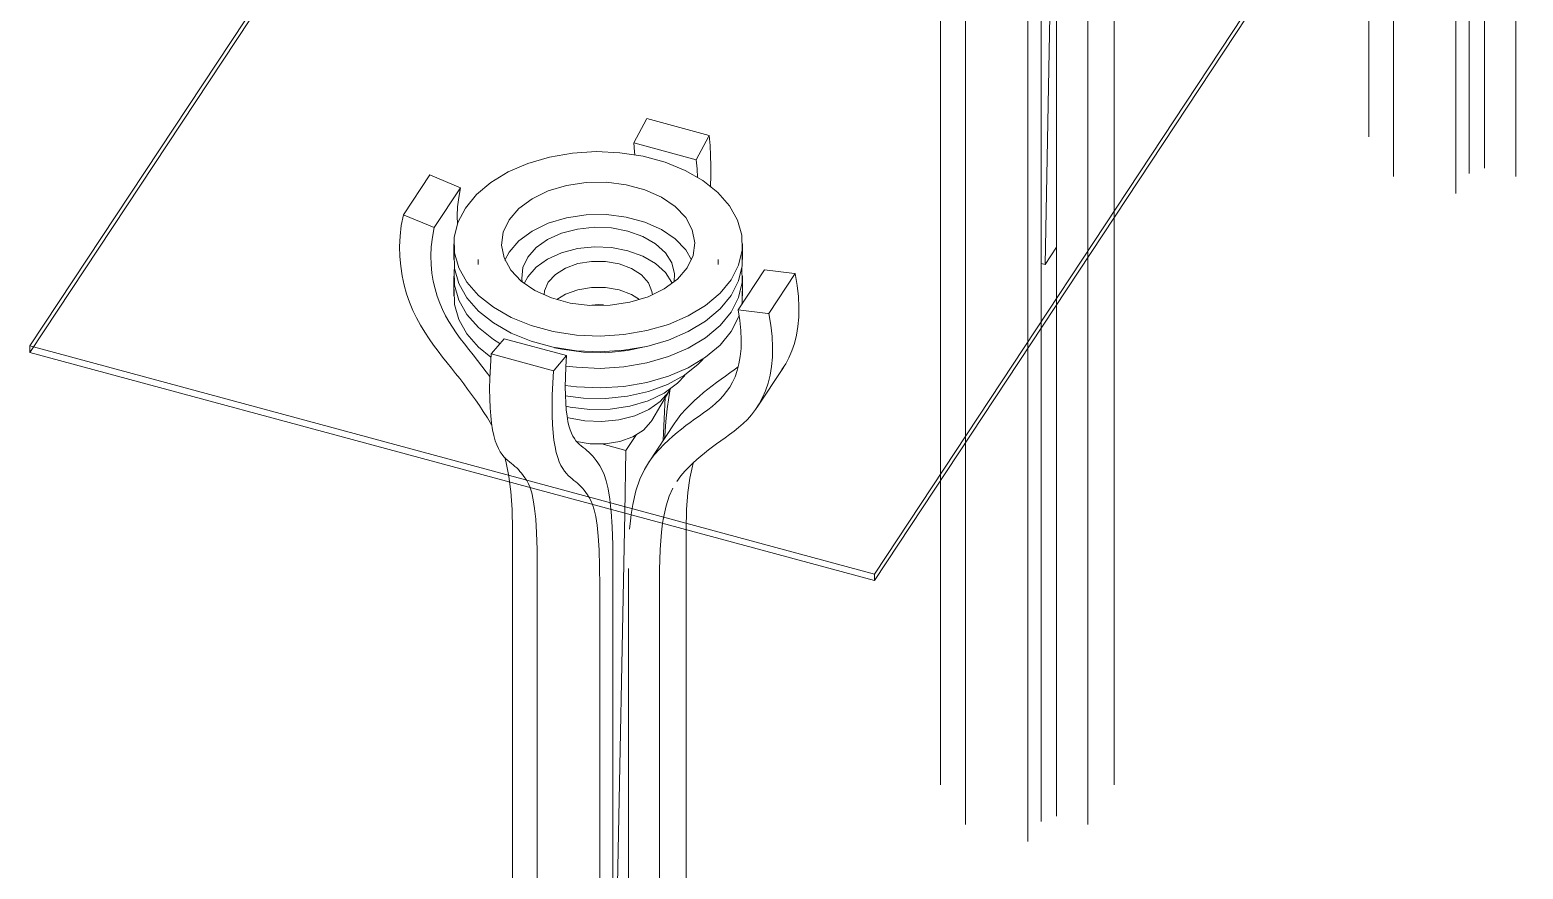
# Model space of a CAD drawing. Header units: millimetres. Extents: x -40531 to 31993, y -28732 to 45416.
# Drawn here: x -8561 to -4163, y -25529 to -23058 of the extents above; entities that cross this region are included whole.
import ezdxf

# ---------------------------------------------------------------- set-up
doc = ezdxf.new("R2010")
doc.units = ezdxf.units.MM
doc.layers.add('A-GENM', color=13, linetype='Continuous', lineweight=9)
doc.layers.add('A-GLAZ-CURT', color=52, linetype='Continuous', lineweight=9)

# ---------------------------------------------------------------- blocks, each defined once
blk = doc.blocks.new('Family8 - COLUMN-V28-3D Section')
at = {"layer": 'A-GENM'}
for p, q in [((-4185.1, -23490), (-4185.1, -21820.8)), ((-4277.2, -23465.2), (-4277.2, -21960.2)), ((-4322.5, -23480.7), (-4322.5, -22028.7)), ((-4361.4, -22087.5), (-4361.4, -23539.6)), ((-4545.3, -23490), (-4545.3, -22365.8)), ((-4618.2, -22476.2), (-4618.2, -23373.1))]:
    blk.add_line(p, q, dxfattribs=at)
blk = doc.blocks.new('Family8 - COLUMN-V29-3D Section')
at = {"layer": 'A-GENM'}
for p, q in [((-5571.6, -23748.8), (-5545, -22388.5)), ((-5879, -22622.5), (-5879, -24383.8)), ((-5368.1, -22621.9), (-5368.1, -23610.8)), ((-5583.2, -23936.3), (-5583.2, -22730.2)), ((-5537.9, -23867.8), (-5537.9, -22736.3)), ((-5806.1, -24273.5), (-5806.1, -22739.4)), ((-5445.8, -23728.4), (-5445.8, -22739.5)), ((-5622.1, -22789.1), (-5622.1, -23995.2)), ((-5368.1, -23610.8), (-5368.1, -25280.1)), ((-5537.9, -23697.9), (-5571.6, -23748.8)), ((-5571.6, -23748.8), (-5583.2, -23745.6)), ((-5445.8, -25397.7), (-5445.8, -23728.4)), ((-5537.9, -25372.8), (-5537.9, -23867.8)), ((-5583.2, -25388.4), (-5583.2, -23936.3)), ((-5622.1, -23995.2), (-5622.1, -25447.2)), ((-5806.1, -25397.6), (-5806.1, -24273.5)), ((-5879, -24383.8), (-5879, -25280.7))]:
    blk.add_line(p, q, dxfattribs=at)
blk = doc.blocks.new('Family8 - COLUMN-V30-3D Section')
at = {"layer": 'A-GENM'}
for p, q in [((-6782.7, -23390.5), (-6745.5, -23321.2)), ((-6745.5, -23321.2), (-6744.4, -23319.1)), ((-6560.5, -23368.8), (-6744.4, -23319.1)), ((-6782.7, -23390.5), (-6598.8, -23440.1)), ((-6561.6, -23370.8), (-6598.8, -23440.1)), ((-6560.5, -23368.8), (-6561.6, -23370.8)), ((-7383.7, -23484.7), (-7461.4, -23602.2)), ((-7383.7, -23484.7), (-7381.1, -23485.7)), ((-7381.1, -23485.7), (-7293, -23522.5)), ((-7370.7, -23640.1), (-7293, -23522.5)), ((-7458.8, -23603.3), (-7461.4, -23602.2)), ((-7370.7, -23640.1), (-7458.8, -23603.3)), ((-7312.3, -23687.9), (-7312.3, -23734)), ((-6462.8, -23734), (-6462.8, -23687.9)), ((-7241.1, -23734), (-7241.1, -23748.9)), ((-7162.4, -23735.8), (-7149.7, -23712.2)), ((-6534, -23748.9), (-6534, -23734)), ((-7312.3, -23782.9), (-7312.3, -23840.7)), ((-7105.7, -23804.4), (-7095.2, -23784.6)), ((-6397.9, -23764.2), (-6475.6, -23881.8)), ((-6462.8, -23840.7), (-6462.8, -23782.9)), ((-6397.9, -23764.2), (-6309.8, -23775)), ((-6384.9, -23892.9), (-6307.2, -23775.3)), ((-6309.8, -23775), (-6307.2, -23775.3)), ((-6387.5, -23892.6), (-6475.6, -23881.8)), ((-6384.9, -23892.9), (-6387.5, -23892.6)), ((-7201.6, -24010.3), (-7164.4, -23967)), ((-6980.5, -24016.6), (-7164.4, -23967)), ((-7202.7, -24011.6), (-7201.6, -24010.3)), ((-7202.7, -24011.6), (-7018.8, -24061.2)), ((-6980.5, -24016.6), (-7017.7, -24060)), ((-6419.3, -24169), (-6341.6, -24051.4)), ((-7017.7, -24060), (-7018.8, -24061.2)), ((-6729.6, -24208), (-6676.6, -24118.1)), ((-6689.9, -24140.4), (-6695.7, -24265.7)), ((-6674.1, -24113.6), (-6679.9, -24123.4)), ((-6662.1, -24214.7), (-6739.8, -24332.3)), ((-6729.6, -24208), (-6732.1, -24211.9)), ((-6805.7, -24296.1), (-6774.5, -24248.9)), ((-6876.8, -24276.9), (-6805.7, -24296.1)), ((-6809.3, -24480.6), (-6805.7, -24296.1)), ((-6832.3, -25656.4), (-6809.3, -24480.6)), ((-7139.7, -24530.1), (-7139.7, -27188.3)), ((-6628.9, -24529.5), (-6628.9, -27187.7)), ((-7066.8, -27305.2), (-7066.8, -24647)), ((-6844, -27296), (-6844, -24637.8)), ((-6798.7, -27280.4), (-6798.7, -24643.9)), ((-6706.6, -27305.3), (-6706.6, -24647.1)), ((-6882.9, -24696.7), (-6882.9, -27354.9))]:
    blk.add_line(p, q, dxfattribs=at)
for points in [[(-6779.9, -23426.2, 0), (-6780.5, -23417, 0), (-6782.7, -23390.5, 0)], [(-6557.2, -23517.7, 0), (-6556.1, -23487.8, 0), (-6555.8, -23457.9, 0), (-6556.4, -23428, 0), (-6558, -23398.2, 0), (-6560.5, -23368.8, 0)], [(-7278.8, -23582.3, 0), (-7246.3, -23542.5, 0), (-7203.9, -23506.8, 0), (-7153, -23476, 0), (-7094.8, -23450.9, 0), (-7030.9, -23432.4, 0), (-6963.2, -23420.8, 0), (-6893.3, -23416.4, 0), (-6823.4, -23419.5, 0), (-6755.1, -23430, 0), (-6690.5, -23447.4, 0), (-6631.3, -23471.4, 0), (-6579, -23501.3, 0), (-6535.2, -23536.3, 0), (-6500.9, -23575.5, 0), (-6477.3, -23617.7, 0), (-6464.8, -23661.8, 0), (-6463.8, -23706.6, 0), (-6474.4, -23750.9, 0), (-6496.3, -23793.5, 0)], [(-6598.8, -23440.1, 0), (-6596.5, -23466.6, 0), (-6595.3, -23492, 0)], [(-7293, -23522.5, 0), (-7298.3, -23551, 0), (-7301.5, -23578.7, 0), (-7302.6, -23605.6, 0), (-7301.9, -23630.1, 0)], [(-7149.7, -23617.1, 0), (-7121, -23583.8, 0), (-7082, -23555.1, 0), (-7034.5, -23532.1, 0), (-6980.7, -23516, 0), (-6922.7, -23507.4, 0), (-6863.2, -23506.7, 0), (-6804.8, -23513.8, 0), (-6750, -23528.6, 0), (-6701.2, -23550.4, 0), (-6660.5, -23578.2, 0), (-6629.8, -23610.7, 0), (-6610.3, -23646.7, 0), (-6603, -23684.4, 0), (-6608.1, -23722.3, 0), (-6625.4, -23758.7, 0)], [(-7461.4, -23602.2, 0), (-7467.4, -23633.8, 0), (-7471, -23664.9, 0), (-7472.4, -23695.3, 0), (-7471.7, -23725, 0), (-7469.2, -23753.9, 0), (-7464.9, -23782, 0), (-7459, -23809, 0), (-7451.7, -23835, 0), (-7443, -23859.9, 0), (-7433.2, -23883.6, 0), (-7422.4, -23906.1, 0), (-7410.7, -23927.6, 0), (-7398.3, -23948, 0), (-7385.5, -23967.5, 0), (-7372.3, -23986.2, 0), (-7359, -24004.1, 0), (-7345.7, -24021.3, 0), (-7332.6, -24037.8, 0), (-7319.8, -24053.8, 0), (-7307.4, -24069.4, 0), (-7295.4, -24084.7, 0), (-7283.6, -24099.9, 0), (-7272.1, -24115.3, 0), (-7260.6, -24130.9, 0), (-7249.1, -24147.1, 0), (-7237.6, -24163.9, 0), (-7225.9, -24181.6, 0), (-7214, -24200.4, 0), (-7201.9, -24220.6, 0), (-7200.6, -24223, 0)], [(-6496.3, -23793.5, 0), (-6528.8, -23833.3, 0), (-6571.1, -23869, 0), (-6622.1, -23899.8, 0), (-6680.3, -23924.9, 0), (-6744.1, -23943.4, 0), (-6811.9, -23955, 0), (-6881.7, -23959.4, 0), (-6951.7, -23956.3, 0), (-7019.9, -23945.8, 0), (-7084.6, -23928.4, 0), (-7143.8, -23904.4, 0), (-7196.1, -23874.5, 0), (-7239.9, -23839.5, 0), (-7274.1, -23800.3, 0), (-7297.8, -23758.1, 0), (-7310.3, -23714, 0), (-7311.3, -23669.2, 0), (-7300.7, -23624.9, 0), (-7278.8, -23582.3, 0)], [(-7149.7, -23712.2, 0), (-7121, -23678.9, 0), (-7082, -23650.1, 0), (-7034.5, -23627.2, 0), (-6980.7, -23611, 0), (-6922.7, -23602.4, 0), (-6863.2, -23601.7, 0), (-6804.8, -23608.9, 0), (-6750, -23623.7, 0), (-6701.2, -23645.4, 0), (-6660.5, -23673.2, 0), (-6629.8, -23705.8, 0), (-6613.1, -23734.7, 0)], [(-7206.5, -24078.1, 0), (-7217, -24064.4, 0), (-7229.9, -24047.9, 0), (-7242.8, -24031.5, 0), (-7256, -24015, 0), (-7269, -23998.6, 0), (-7281.7, -23982.4, 0), (-7294, -23966.3, 0), (-7305.7, -23950.1, 0), (-7316.8, -23933.6, 0), (-7327.3, -23916.8, 0), (-7337.1, -23899.4, 0), (-7346.2, -23881.3, 0), (-7354.4, -23862.3, 0), (-7361.7, -23842.2, 0), (-7368.1, -23820.7, 0), (-7373.3, -23797.9, 0), (-7377.2, -23774.1, 0), (-7379.6, -23749.1, 0), (-7380.3, -23723.1, 0), (-7379.2, -23696.3, 0), (-7376, -23668.5, 0), (-7370.7, -23640.1, 0)], [(-6625.4, -23758.7, 0), (-6654.1, -23792, 0), (-6693.1, -23820.7, 0), (-6740.5, -23843.7, 0), (-6794.4, -23859.8, 0), (-6852.4, -23868.4, 0), (-6911.8, -23869.1, 0), (-6970.3, -23862, 0), (-7025.1, -23847.2, 0), (-7073.9, -23825.4, 0), (-7114.5, -23797.6, 0), (-7145.3, -23765.1, 0), (-7164.7, -23729.1, 0), (-7172.1, -23691.4, 0), (-7167, -23653.5, 0), (-7149.7, -23617.1, 0)], [(-7095.2, -23726.9, 0), (-7070.4, -23698.8, 0), (-7036.5, -23674.9, 0), (-6995.2, -23656.4, 0), (-6948.4, -23644.2, 0), (-6898.6, -23639.1, 0), (-6848.2, -23641.1, 0), (-6799.8, -23650.2, 0), (-6755.8, -23666, 0), (-6718.4, -23687.7, 0), (-6689.5, -23714.1, 0), (-6670.5, -23744, 0), (-6662.4, -23775.9, 0), (-6663.7, -23799.6, 0)], [(-7095.2, -23784.6, 0), (-7070.4, -23756.5, 0), (-7036.5, -23732.6, 0), (-6995.2, -23714.1, 0), (-6948.4, -23701.9, 0), (-6898.6, -23696.8, 0), (-6848.2, -23698.8, 0), (-6799.8, -23707.9, 0), (-6755.8, -23723.7, 0), (-6718.4, -23745.4, 0), (-6689.5, -23771.8, 0), (-6670.5, -23801.7, 0), (-6669.7, -23803.7, 0)], [(-7311.3, -23715.3, 0), (-7310.3, -23760.2, 0), (-7297.8, -23804.3, 0), (-7274.1, -23846.5, 0), (-7239.9, -23885.6, 0), (-7196.1, -23920.6, 0), (-7143.8, -23950.5, 0), (-7084.6, -23974.5, 0), (-7019.9, -23992, 0), (-6951.7, -24002.4, 0), (-6881.7, -24005.5, 0), (-6811.9, -24001.2, 0), (-6744.1, -23989.6, 0), (-6680.3, -23971, 0), (-6622.1, -23946, 0), (-6571.1, -23915.2, 0), (-6528.8, -23879.4, 0), (-6496.3, -23839.7, 0)], [(-7111.2, -23800.9, 0), (-7112.7, -23790, 0), (-7109.5, -23757.8, 0), (-7095.2, -23726.9, 0)], [(-7034.6, -23801, 0), (-7013.5, -23778, 0), (-6983.8, -23759.3, 0), (-6947.6, -23746.1, 0), (-6907.3, -23739.4, 0), (-6865.6, -23739.6, 0), (-6825.4, -23746.7, 0), (-6789.5, -23760.2, 0), (-6760.2, -23779.1, 0), (-6739.7, -23802.3, 0), (-6729.2, -23828, 0), (-6728, -23837.7, 0)], [(-6496.3, -23839.7, 0), (-6474.4, -23797.1, 0), (-6463.8, -23752.8, 0), (-6463.3, -23720.6, 0)], [(-7177.2, -23981.5, 0), (-7196.1, -23969.5, 0), (-7239.9, -23934.5, 0), (-7274.1, -23895.4, 0), (-7297.8, -23853.2, 0), (-7310.3, -23809.1, 0), (-7311.3, -23764.2, 0), (-7310.8, -23760.1, 0)], [(-6464.8, -23756.8, 0), (-6463.8, -23801.7, 0), (-6474.4, -23846, 0), (-6496.3, -23888.6, 0)], [(-6307.2, -23775.3, 0), (-6301.2, -23810.2, 0), (-6297.6, -23843.2, 0), (-6296.2, -23874.4, 0), (-6296.9, -23903.7, 0), (-6299.4, -23931.3, 0), (-6303.7, -23957, 0), (-6309.6, -23980.8, 0), (-6316.9, -24002.9, 0), (-6325.6, -24023.1, 0), (-6335.4, -24041.4, 0), (-6346.3, -24058.1, 0)], [(-7204, -24021.7, 0), (-7239.9, -23992.2, 0), (-7274.1, -23953.1, 0), (-7297.8, -23910.9, 0), (-7310.3, -23866.8, 0), (-7311.3, -23821.9, 0)], [(-7047.1, -23837.5, 0), (-7045.6, -23826.6, 0), (-7034.6, -23801, 0)], [(-7008.9, -23851.4, 0), (-6983.8, -23836.2, 0), (-6947.6, -23823.1, 0), (-6907.3, -23816.3, 0), (-6865.6, -23816.5, 0), (-6825.4, -23823.6, 0), (-6789.5, -23837.1, 0), (-6766.3, -23851.2, 0)], [(-6463.3, -23827.2, 0), (-6463.8, -23859.4, 0), (-6464.7, -23866.6, 0)], [(-6906.7, -23868.2, 0), (-6887, -23866.7, 0), (-6871.8, -23867.7, 0)], [(-6496.3, -23888.6, 0), (-6528.8, -23928.3, 0), (-6571.1, -23964.1, 0), (-6622.1, -23994.9, 0), (-6680.3, -24019.9, 0), (-6744.1, -24038.5, 0), (-6811.9, -24050.1, 0), (-6881.7, -24054.4, 0), (-6951.7, -24051.3, 0), (-6982.8, -24047.5, 0)], [(-6475.6, -23881.8, 0), (-6470.3, -23913.1, 0), (-6467.1, -23942.5, 0), (-6466, -23970, 0), (-6466.7, -23995.6, 0), (-6469.1, -24019.2, 0), (-6473, -24041, 0), (-6478.2, -24060.9, 0), (-6484.6, -24079, 0), (-6491.9, -24095.2, 0), (-6500.2, -24109.7, 0), (-6509.2, -24122.9, 0), (-6519, -24135, 0), (-6529.5, -24146.2, 0), (-6540.6, -24156.6, 0), (-6552.3, -24166.5, 0), (-6564.6, -24176.1, 0), (-6577.3, -24185.4, 0), (-6590.3, -24194.7, 0), (-6603.5, -24204.1, 0), (-6616.4, -24213.5, 0), (-6629.3, -24223.1, 0), (-6642.1, -24233, 0), (-6654.9, -24243.4, 0), (-6667.8, -24254.4, 0), (-6680.8, -24266, 0), (-6693.8, -24278.5, 0), (-6707.1, -24292, 0), (-6721.6, -24308.1, 0), (-6736.8, -24327.9, 0), (-6751.6, -24352.1, 0), (-6765, -24381, 0), (-6776.5, -24415.3, 0), (-6785.9, -24455.6, 0), (-6790.6, -24484.9, 0)], [(-6656.3, -24387.3, 0), (-6644.4, -24371.2, 0), (-6632.3, -24357.4, 0), (-6620.4, -24345.1, 0), (-6608.7, -24333.7, 0), (-6597.2, -24323.1, 0), (-6585.7, -24313.2, 0), (-6574.2, -24303.7, 0), (-6562.7, -24294.6, 0), (-6550.9, -24285.7, 0), (-6538.9, -24276.9, 0), (-6526.5, -24268, 0), (-6513.7, -24258.9, 0), (-6500.6, -24249.5, 0), (-6487.3, -24239.5, 0), (-6474, -24228.8, 0), (-6460.8, -24217.2, 0), (-6448, -24204.6, 0), (-6435.6, -24190.8, 0), (-6423.9, -24175.7, 0), (-6413.1, -24159, 0), (-6403.3, -24140.6, 0), (-6394.6, -24120.4, 0), (-6387.3, -24098.4, 0), (-6381.4, -24074.5, 0), (-6377.1, -24048.8, 0), (-6374.6, -24021.3, 0), (-6373.9, -23991.9, 0), (-6375.3, -23960.7, 0), (-6378.9, -23927.7, 0), (-6384.9, -23892.9, 0)], [(-6472.2, -23897.6, 0), (-6474.4, -23903.7, 0), (-6496.3, -23946.3, 0)], [(-6496.3, -23946.3, 0), (-6528.8, -23986, 0), (-6571.1, -24021.8, 0), (-6622.1, -24052.6, 0), (-6680.3, -24077.6, 0), (-6744.1, -24096.2, 0), (-6811.9, -24107.8, 0), (-6881.7, -24112.1, 0), (-6951.7, -24109, 0), (-6984.8, -24104.9, 0)], [(-7088.3, -24405.3, 0), (-7093.1, -24394.1, 0), (-7098.2, -24384.7, 0), (-7103.2, -24376.8, 0), (-7108.2, -24369.8, 0), (-7113, -24363.4, 0), (-7117.9, -24357.7, 0), (-7122.7, -24352.5, 0), (-7127.6, -24347.7, 0), (-7132.6, -24343.1, 0), (-7137.7, -24338.7, 0), (-7142.9, -24334.4, 0), (-7148.3, -24330, 0), (-7153.8, -24325.4, 0), (-7159.4, -24320.3, 0), (-7165.1, -24314.6, 0), (-7170.6, -24307.9, 0), (-7176.1, -24300, 0), (-7181.3, -24290.8, 0), (-7186.2, -24279.9, 0), (-7190.8, -24267.3, 0), (-7194.9, -24252.5, 0), (-7198.6, -24235.5, 0), (-7201.7, -24216.2, 0), (-7204.2, -24194.5, 0), (-7206, -24170.4, 0), (-7207.1, -24143.8, 0), (-7207.3, -24114.6, 0), (-7206.7, -24082.9, 0), (-7205.2, -24048.6, 0), (-7202.7, -24011.6, 0)], [(-6750.8, -23991.3, 0), (-6801.1, -24002.1, 0), (-6865.5, -24008.5, 0), (-6930.7, -24007.2, 0), (-6994.5, -23998.3, 0), (-7015.9, -23993.5, 0)], [(-6850, -24469.1, 0), (-6853.3, -24439.1, 0), (-6858.2, -24409.1, 0), (-6863.9, -24385.1, 0), (-6870.1, -24366.4, 0), (-6876.5, -24352.1, 0), (-6882.7, -24341.4, 0), (-6888.3, -24332.8, 0), (-6893.8, -24325.2, 0), (-6899.3, -24318.3, 0), (-6904.7, -24312, 0), (-6910.1, -24306.4, 0), (-6915.5, -24301.2, 0), (-6921, -24296.4, 0), (-6926.4, -24291.7, 0), (-6932, -24287.2, 0), (-6937.5, -24282.7, 0), (-6942.9, -24278.1, 0), (-6948, -24273.1, 0), (-6953, -24267.5, 0), (-6957.7, -24261.2, 0), (-6962.1, -24253.9, 0), (-6966.3, -24245.4, 0), (-6970.1, -24235.5, 0), (-6973.6, -24224, 0), (-6976.7, -24210.5, 0), (-6979.3, -24194.8, 0), (-6981.5, -24176.8, 0), (-6983.2, -24156.5, 0), (-6984.2, -24133.7, 0), (-6984.5, -24108.4, 0), (-6984, -24080.5, 0), (-6982.7, -24049.9, 0), (-6980.5, -24016.6, 0)], [(-6578.7, -24027.6, 0), (-6592.7, -24042.3, 0), (-6633.6, -24074.8, 0), (-6683.1, -24101.9, 0), (-6739.5, -24122.8, 0), (-6801.1, -24136.7, 0), (-6865.5, -24143.1, 0), (-6930.7, -24141.9, 0), (-6984.4, -24134.9, 0)], [(-6662.1, -24214.7, 0), (-6659.1, -24210.4, 0), (-6643.9, -24190.5, 0), (-6629.4, -24174.5, 0), (-6616.1, -24161, 0), (-6603.1, -24148.5, 0), (-6590.1, -24136.8, 0), (-6577.2, -24125.8, 0), (-6564.4, -24115.4, 0), (-6551.6, -24105.5, 0), (-6538.8, -24095.9, 0), (-6525.8, -24086.5, 0), (-6512.6, -24077.1, 0), (-6499.6, -24067.8, 0), (-6486.9, -24058.5, 0), (-6475.2, -24049.5, 0)], [(-7018.8, -24061.2, 0), (-7021.3, -24098.3, 0), (-7022.8, -24132.6, 0), (-7023.4, -24164.3, 0), (-7023.1, -24193.4, 0), (-7022.1, -24220, 0), (-7020.3, -24244.2, 0), (-7017.8, -24265.9, 0), (-7014.7, -24285.2, 0), (-7011, -24302.2, 0), (-7006.9, -24316.9, 0), (-7002.3, -24329.6, 0), (-6997.3, -24340.4, 0), (-6992.1, -24349.7, 0), (-6986.7, -24357.5, 0), (-6981.1, -24364.2, 0), (-6975.5, -24370, 0), (-6969.9, -24375.1, 0), (-6964.3, -24379.7, 0), (-6958.9, -24384.1, 0), (-6953.7, -24388.4, 0), (-6948.6, -24392.8, 0), (-6943.7, -24397.3, 0), (-6938.8, -24402.2, 0), (-6933.9, -24407.4, 0), (-6929.1, -24413.1, 0), (-6924.2, -24419.4, 0), (-6919.3, -24426.5, 0), (-6914.2, -24434.4, 0), (-6909.1, -24443.7, 0), (-6904.3, -24454.9, 0)], [(-6632.8, -24075.4, 0), (-6654.1, -24098.3, 0), (-6693.1, -24127.1, 0), (-6740.5, -24150, 0), (-6794.4, -24166.1, 0), (-6852.4, -24174.8, 0), (-6911.8, -24175.5, 0), (-6970.3, -24168.3, 0), (-6982.9, -24165.7, 0)], [(-6679.9, -24123.4, 0), (-6704.6, -24151.5, 0), (-6738.5, -24175.4, 0), (-6779.9, -24193.9, 0), (-6826.7, -24206, 0), (-6876.5, -24211.2, 0), (-6926.8, -24209.2, 0), (-6975.2, -24200, 0), (-6978.9, -24199, 0)], [(-6692, -24259.7, 0), (-6691.6, -24253, 0), (-6688.3, -24210.6, 0), (-6684.4, -24173.1, 0), (-6679.9, -24139.8, 0), (-6675.9, -24114.4, 0)], [(-6732.1, -24211.9, 0), (-6754.4, -24236.2, 0), (-6785.8, -24256, 0), (-6824.1, -24269.9, 0), (-6866.7, -24277, 0), (-6910.7, -24276.8, 0), (-6951.2, -24269.9, 0)], [(-7162.9, -24316, 0), (-7158.8, -24332.3, 0), (-7150.9, -24371.8, 0), (-7148.4, -24388.3, 0)], [(-6606.7, -24331, 0), (-6609.8, -24342, 0), (-6617.7, -24377.2, 0), (-6623.7, -24419.6, 0), (-6627.5, -24470, 0), (-6628.9, -24529.4, 0)], [(-7148.4, -24388.3, 0), (-7144.9, -24417.4, 0), (-7141.1, -24469.9, 0), (-7139.7, -24530.1, 0)], [(-7066.8, -24647, 0), (-7067.4, -24588, 0), (-7069, -24539, 0), (-7071.6, -24498.8, 0), (-7074.9, -24466.5, 0), (-7078.8, -24441, 0), (-7083.3, -24421.1, 0), (-7088.1, -24405.8, 0)], [(-6697.9, -24509.9, 0), (-6695.4, -24494.8, 0), (-6687.5, -24459.6, 0), (-6678.2, -24430.6, 0), (-6667.7, -24406.8, 0)], [(-6904.1, -24455.5, 0), (-6899.3, -24470.8, 0), (-6894.9, -24490.6, 0), (-6890.9, -24516.2, 0), (-6887.6, -24548.5, 0), (-6885.1, -24588.6, 0), (-6883.5, -24637.7, 0), (-6882.9, -24696.7, 0)], [(-6844, -24637.8, 0), (-6844.6, -24574.2, 0), (-6846.4, -24520.6, 0), (-6849.4, -24476, 0), (-6850, -24469.1, 0)], [(-6790.6, -24484.9, 0), (-6792.8, -24502.9, 0), (-6795.2, -24527.7, 0)], [(-6706.6, -24647.1, 0), (-6705.2, -24587.6, 0), (-6701.4, -24537.1, 0), (-6697.9, -24509.9, 0)]]:
    blk.add_polyline3d(points, dxfattribs=at)
blk = doc.blocks.new('System Panel - Glazed-V31-3D Section')
at = {"layer": 'A-GLAZ-CURT'}
for p, q in [((-2685.4, -15097.6), (-8561.4, -23988.4)), ((-8561.4, -24007.6), (-2685.4, -15116.8)), ((-6074.2, -24659.9), (-198.2, -15769.2)), ((-198.2, -15788.4), (-6074.2, -24679.1)), ((-8561.4, -23988.4), (-6074.2, -24659.9)), ((-8561.4, -24007.6), (-8561.4, -23988.4)), ((-6074.2, -24679.1), (-8561.4, -24007.6)), ((-6074.2, -24659.9), (-6074.2, -24679.1))]:
    blk.add_line(p, q, dxfattribs=at)

msp = doc.modelspace()

# ---------------------------------------------------------------- block references
at = {"layer": 'A-GENM'}
for name in ['Family8 - COLUMN-V28-3D Section', 'Family8 - COLUMN-V29-3D Section', 'Family8 - COLUMN-V30-3D Section']:
    msp.add_blockref(name, (0, 0), dxfattribs=at)
at = {"layer": 'A-GLAZ-CURT'}
msp.add_blockref('System Panel - Glazed-V31-3D Section', (0, 0), dxfattribs=at)

doc.saveas('drawing.dxf')
